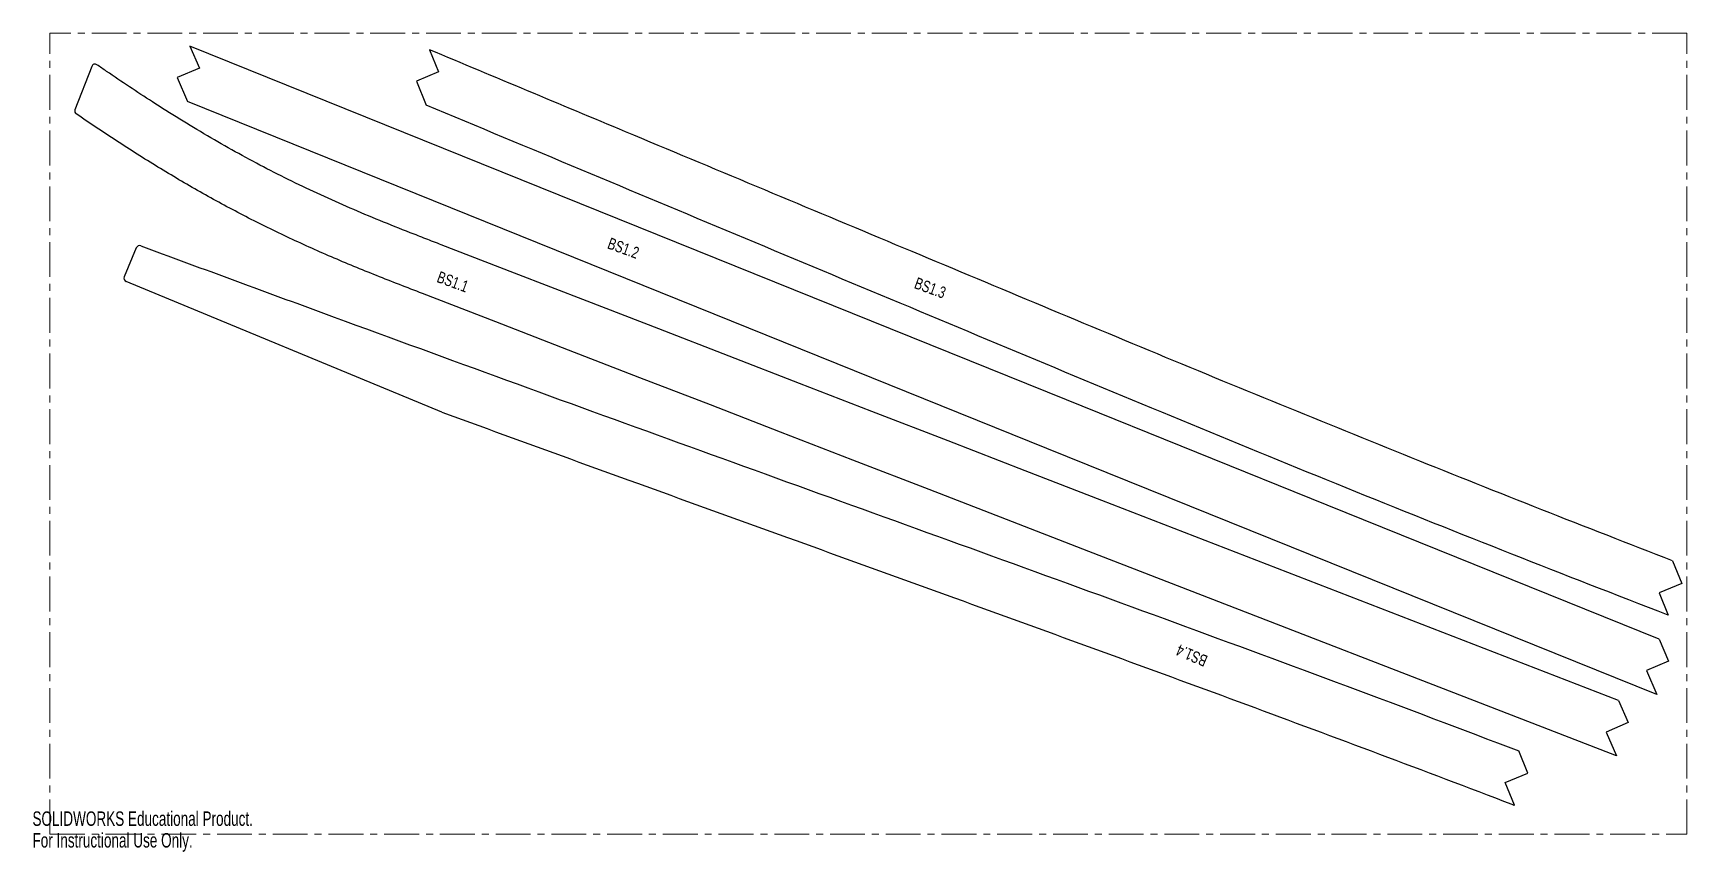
# Model space of a CAD drawing. Header units: inches. Extents: x 0 to 23.8, y 0 to 11.8.
import ezdxf

# ---------------------------------------------------------------- set-up
doc = ezdxf.new("R2010")
doc.units = ezdxf.units.IN
doc.header["$MEASUREMENT"] = 0
doc.linetypes.add('CENTERX2', pattern=[0.8, 0.5, -0.1, 0.1, -0.1])
doc.layers.add('PART_NAMES', color=1, linetype='Continuous')
doc.styles.add('SLDTEXTSTYLE0', font='TXT', dxfattribs={"width": 0.75})
doc.styles.add('SLDTEXTSTYLE1', font='TXT', dxfattribs={"width": 0.7})

msp = doc.modelspace()

# ---------------------------------------------------------------- linework, layer by layer
at = {"color": 7, "linetype": 'CENTERX2', "lineweight": 18}
for p, q in [((0.25, 0.25), (0.25, 11.75)), ((23.75, 11.75), (0.25, 11.75)), ((23.75, 0.25), (23.75, 11.75)), ((0.25, 0.25), (23.75, 0.25))]:
    msp.add_line(p, q, dxfattribs=at)
at = {"color": 7, "linetype": 'Continuous', "lineweight": 25}
for p, q in [((14.844, 6.485), (2.261, 11.562)), ((2.261, 11.562), (2.396, 11.245)), ((5.699, 11.511), (5.83, 11.192)), ((0.85, 11.272), (0.609, 10.649)), ((2.396, 11.245), (2.079, 11.111)), ((5.83, 11.192), (5.512, 11.061)), ((2.079, 11.111), (2.224, 10.768)), ((5.512, 11.061), (5.653, 10.717)), ((14.563, 5.789), (2.224, 10.768)), ((1.491, 8.668), (1.318, 8.25)), ((5.878, 6.309), (1.345, 8.185)), ((23.316, 2.258), (14.563, 5.789)), ((22.766, 2.171), (15.349, 5.042)), ((22.741, 1.377), (15.078, 4.343)), ((23.543, 4.177), (23.677, 3.849)), ((23.677, 3.849), (23.35, 3.715)), ((23.35, 3.715), (23.48, 3.397)), ((23.352, 3.052), (23.487, 2.735)), ((23.487, 2.735), (23.17, 2.6)), ((23.17, 2.6), (23.316, 2.258)), ((22.766, 2.171), (22.905, 1.856)), ((22.905, 1.856), (22.591, 1.717)), ((22.591, 1.717), (22.741, 1.377)), ((21.468, 1.13), (21.337, 1.447)), ((21.141, 0.994), (21.468, 1.13)), ((21.277, 0.667), (21.141, 0.994))]:
    msp.add_line(p, q, dxfattribs=at)
at = {"color": 7, "linetype": 'Continuous', "lineweight": 25, "flags": 128}
for points in [[(15.349, 5.042), (14.251, 5.467), (13.143, 5.896), (12.047, 6.32), (11.011, 6.721), (10.002, 7.112), (8.992, 7.503), (7.965, 7.9), (6.921, 8.304), (5.869, 8.711)], [(15.078, 4.343), (13.981, 4.767), (12.872, 5.197), (11.776, 5.621), (10.74, 6.022), (9.731, 6.412), (8.721, 6.803), (7.694, 7.201), (6.65, 7.605), (5.598, 8.012)], [(23.352, 3.052), (18.588, 4.974), (14.844, 6.485)]]:
    msp.add_lwpolyline(points, dxfattribs=at)
at = {"color": 7, "linetype": 'Continuous', "lineweight": 25}
for centre, start, end in [((0.897, 11.254), 55.2835, 158.8414), ((0.656, 10.631), 158.8414, 235.5647), ((1.537, 8.649), 69.7706, 157.5206), ((1.364, 8.231), 157.5206, 247.5206)]:
    msp.add_arc(centre, 0.05, start, end, dxfattribs=at)
for points, knots in [([(23.543, 4.177), (22.29, 4.661), (19.781, 5.65), (16.658, 6.93), (14.153, 7.976), (11.647, 9.024), (8.829, 10.202), (6.637, 11.118), (5.699, 11.511)], [192.762867, 192.762867, 192.762867, 192.762867, 202.880682, 213.10327, 218.214564, 223.325858, 233.548445, 241.200075, 241.200075, 241.200075, 241.200075]), ([(5.869, 8.711), (5.795, 8.74), (5.645, 8.798), (5.35, 8.913), (4.986, 9.058), (4.558, 9.238), (3.997, 9.487), (3.313, 9.822), (2.509, 10.27), (1.757, 10.734), (1.234, 11.083), (0.972, 11.264), (0.926, 11.295)], [0, 0, 0, 0, 0.622088, 1.244177, 2.488354, 3.732531, 4.976707, 7.465061, 9.953415, 12.441768, 14.558235, 15.009665, 15.009665, 15.009665, 15.009665]), ([(23.48, 3.397), (22.73, 3.686), (21.982, 3.978), (20.487, 4.568), (19.741, 4.866), (18.252, 5.468), (17.509, 5.772), (16.024, 6.384), (15.283, 6.692), (13.801, 7.31), (13.06, 7.62), (11.579, 8.24), (10.838, 8.549), (8.616, 9.478), (7.134, 10.098), (5.653, 10.717)], [0, 0, 0, 0, 0.125, 0.125, 0.25, 0.25, 0.375, 0.375, 0.5, 0.5, 0.625, 0.625, 0.75, 0.75, 1, 1, 1, 1]), ([(5.598, 8.012), (5.379, 8.097), (5.159, 8.182), (4.723, 8.356), (4.506, 8.445), (4.076, 8.63), (3.863, 8.726), (3.441, 8.925), (3.232, 9.028), (2.818, 9.243), (2.612, 9.355), (2.204, 9.585), (2.002, 9.705), (1.602, 9.949), (1.404, 10.074), (1.013, 10.329), (0.819, 10.459), (0.628, 10.59)], [0, 0, 0, 0, 0.125, 0.125, 0.25, 0.25, 0.375, 0.375, 0.5, 0.5, 0.625, 0.625, 0.75, 0.75, 0.875, 0.875, 1, 1, 1, 1]), ([(1.555, 8.696), (1.761, 8.62), (1.967, 8.544), (2.378, 8.392), (2.584, 8.317), (3.201, 8.089), (3.613, 7.938), (4.847, 7.484), (5.671, 7.183), (7.319, 6.582), (8.144, 6.282), (9.794, 5.684), (10.62, 5.386), (13.097, 4.491), (14.75, 3.894), (17.224, 2.987), (18.048, 2.683), (19.694, 2.07), (20.516, 1.76), (21.337, 1.447)], [0, 0, 0, 0, 0.03125, 0.03125, 0.0625, 0.0625, 0.125, 0.125, 0.25, 0.25, 0.375, 0.375, 0.5, 0.5, 0.75, 0.75, 0.875, 0.875, 1, 1, 1, 1]), ([(5.878, 6.309), (5.895, 6.303), (6.55, 6.064), (7.844, 5.593), (10.401, 4.667), (13.599, 3.514), (17.429, 2.118), (19.984, 1.161), (21.264, 0.672), (21.277, 0.667)], [151.633401, 151.633401, 151.633401, 151.633401, 151.767743, 156.879037, 161.990331, 172.212919, 182.435507, 192.658094, 192.762867, 192.762867, 192.762867, 192.762867])]:
    msp.add_open_spline(points, degree=3, knots=knots, dxfattribs=at)

# ---------------------------------------------------------------- texts
at = {"color": 7, "linetype": 'Continuous', "char_height": 0.2076, "attachment_point": 1, "style": 'SLDTEXTSTYLE1'}
for s, insert in [('SOLIDWORKS Educational Product.', (0, 0.579)), ('For Instructional Use Only.', (0, 0.268))]:
    msp.add_mtext(s, dxfattribs=dict(at, insert=insert))
at = {"layer": 'PART_NAMES', "char_height": 0.1667, "attachment_point": 1, "style": 'SLDTEXTSTYLE0'}
for s, insert, rotation in [('BS1.2', (8.298, 8.82), 340), ('BS1.1', (5.849, 8.337), 340), ('BS1.3', (12.702, 8.249), 340), ('BS1.4', (16.819, 2.651), 157)]:
    msp.add_mtext(s, dxfattribs=dict(at, insert=insert, rotation=rotation))

doc.saveas('drawing.dxf')
